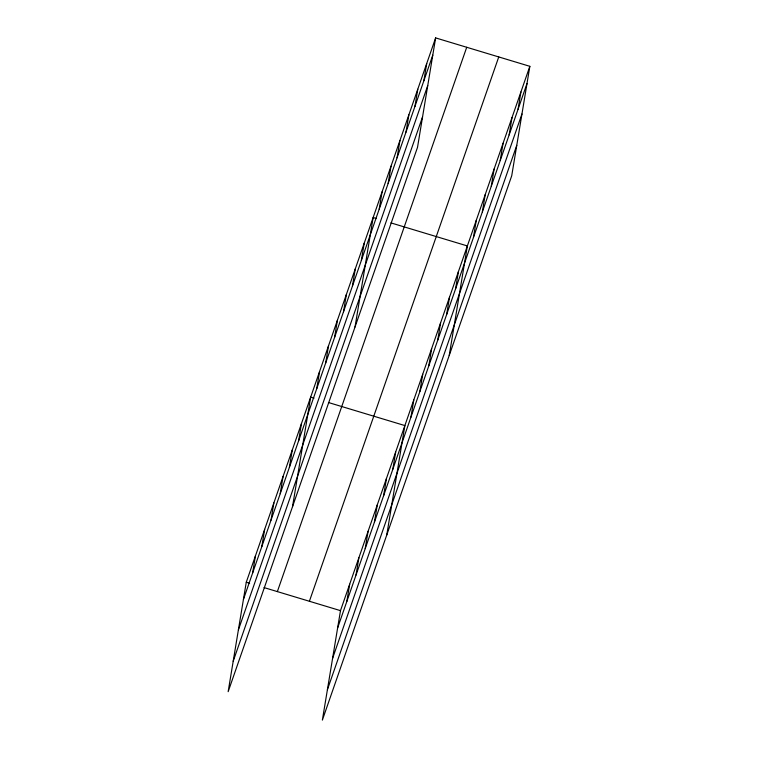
<?xml version="1.0" encoding="UTF-8"?>
<svg xmlns="http://www.w3.org/2000/svg" width="758" height="758" viewBox="0 0 758 758"><rect width="100%" height="100%" fill="white"/><g stroke="black" fill="none" stroke-linecap="round" stroke-linejoin="round"><path stroke-width="1.14" d="M435.632 37.9L246.274 582.229L228.158 691.684L417.516 147.355L435.632 37.9L529.842 66.316L511.726 175.771L322.368 720.1L340.484 610.645L529.842 66.316M252.613 573.057L255.474 555.794M261.813 546.613L264.665 529.349M271.004 520.178L273.865 502.914M280.204 493.742L283.066 476.469M289.404 467.298L292.266 450.034M298.605 440.862L301.457 423.599M292.531 506.619L310.657 397.154L313.992 398.158M316.721 388.759L319.582 371.496M325.656 363.101L328.508 345.837M334.581 337.443L337.433 320.17M343.507 311.775L346.368 294.511M352.432 286.117L355.294 268.853M361.358 260.458L364.219 243.185M355.028 326.992L373.144 217.527L376.48 218.531M379.208 209.132L382.07 191.869M388.143 183.474L390.995 166.21M397.069 157.806L399.921 140.543M405.994 132.148L408.856 114.884M414.92 106.49L417.781 89.226M423.845 80.822L426.707 63.558M346.823 601.464L349.684 584.2M356.023 575.028L358.885 557.765M365.223 548.593L368.085 531.32M374.424 522.148L377.276 504.885M383.614 495.713L386.476 478.45M392.815 469.268L395.676 452.005M386.751 535.025L404.867 425.57L328.422 402.517M410.94 417.175L413.792 399.911M419.866 391.516L422.727 374.244M428.791 365.849L431.653 348.585M437.717 340.19L440.578 322.927M446.642 314.532L449.503 297.259M455.577 288.864L458.429 271.601M449.238 355.398L467.354 245.943L390.91 222.89M473.428 237.548L476.289 220.284M482.353 211.88L485.215 194.617M491.279 186.222L494.14 168.958M500.204 160.563L503.066 143.3M509.139 134.896L511.991 117.632M518.065 109.237L520.917 91.974M243.413 599.493L432.771 55.163M238.382 629.917L427.739 85.588M233.189 661.26L422.547 116.931M277.362 591.6L466.72 47.28M309.397 601.265L498.755 56.935M337.632 627.908L526.99 83.579M332.591 658.332L521.949 114.003M327.409 689.676L516.766 145.347M246.274 582.229L249.609 583.234M264.04 587.583L340.484 610.645"/></g></svg>
